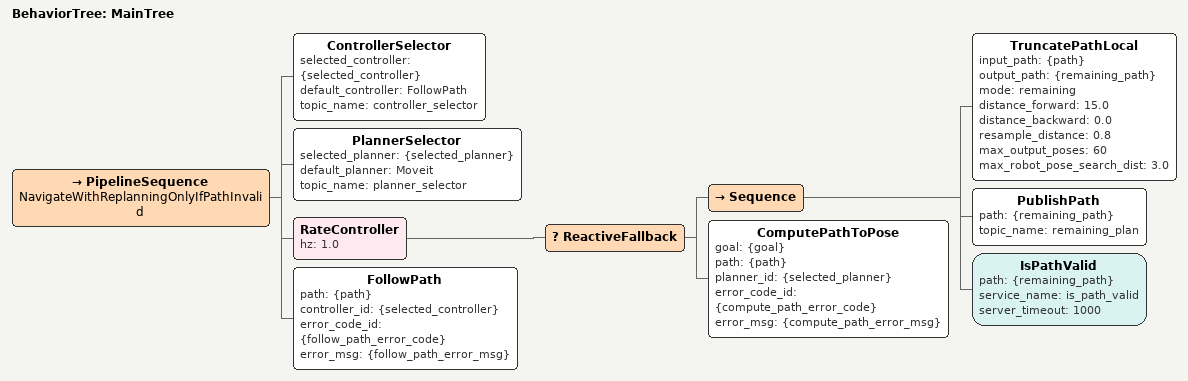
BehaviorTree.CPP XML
<root BTCPP_format="4" main_tree_to_execute="MainTree">
  <BehaviorTree ID="MainTree">
    <PipelineSequence name="NavigateWithReplanningOnlyIfPathInvalid">
      <ControllerSelector selected_controller="{selected_controller}" default_controller="FollowPath" topic_name="controller_selector"/>
      <PlannerSelector selected_planner="{selected_planner}" default_planner="Moveit" topic_name="planner_selector"/>

      <RateController hz="1.0">
        <ReactiveFallback>
          <Sequence>
            <TruncatePathLocal input_path="{path}" output_path="{remaining_path}" mode="remaining" distance_forward="15.0" distance_backward="0.0" resample_distance="0.8" max_output_poses="60" max_robot_pose_search_dist="3.0"/>
            <PublishPath path="{remaining_path}" topic_name="remaining_plan"/>
            <IsPathValid path="{remaining_path}" service_name="is_path_valid" server_timeout="1000"/>
          </Sequence>
          <ComputePathToPose goal="{goal}" path="{path}" planner_id="{selected_planner}" error_code_id="{compute_path_error_code}" error_msg="{compute_path_error_msg}"/>
        </ReactiveFallback>
      </RateController>

      <FollowPath path="{path}" controller_id="{selected_controller}" error_code_id="{follow_path_error_code}" error_msg="{follow_path_error_msg}"/>
    </PipelineSequence>
  </BehaviorTree>
</root>
